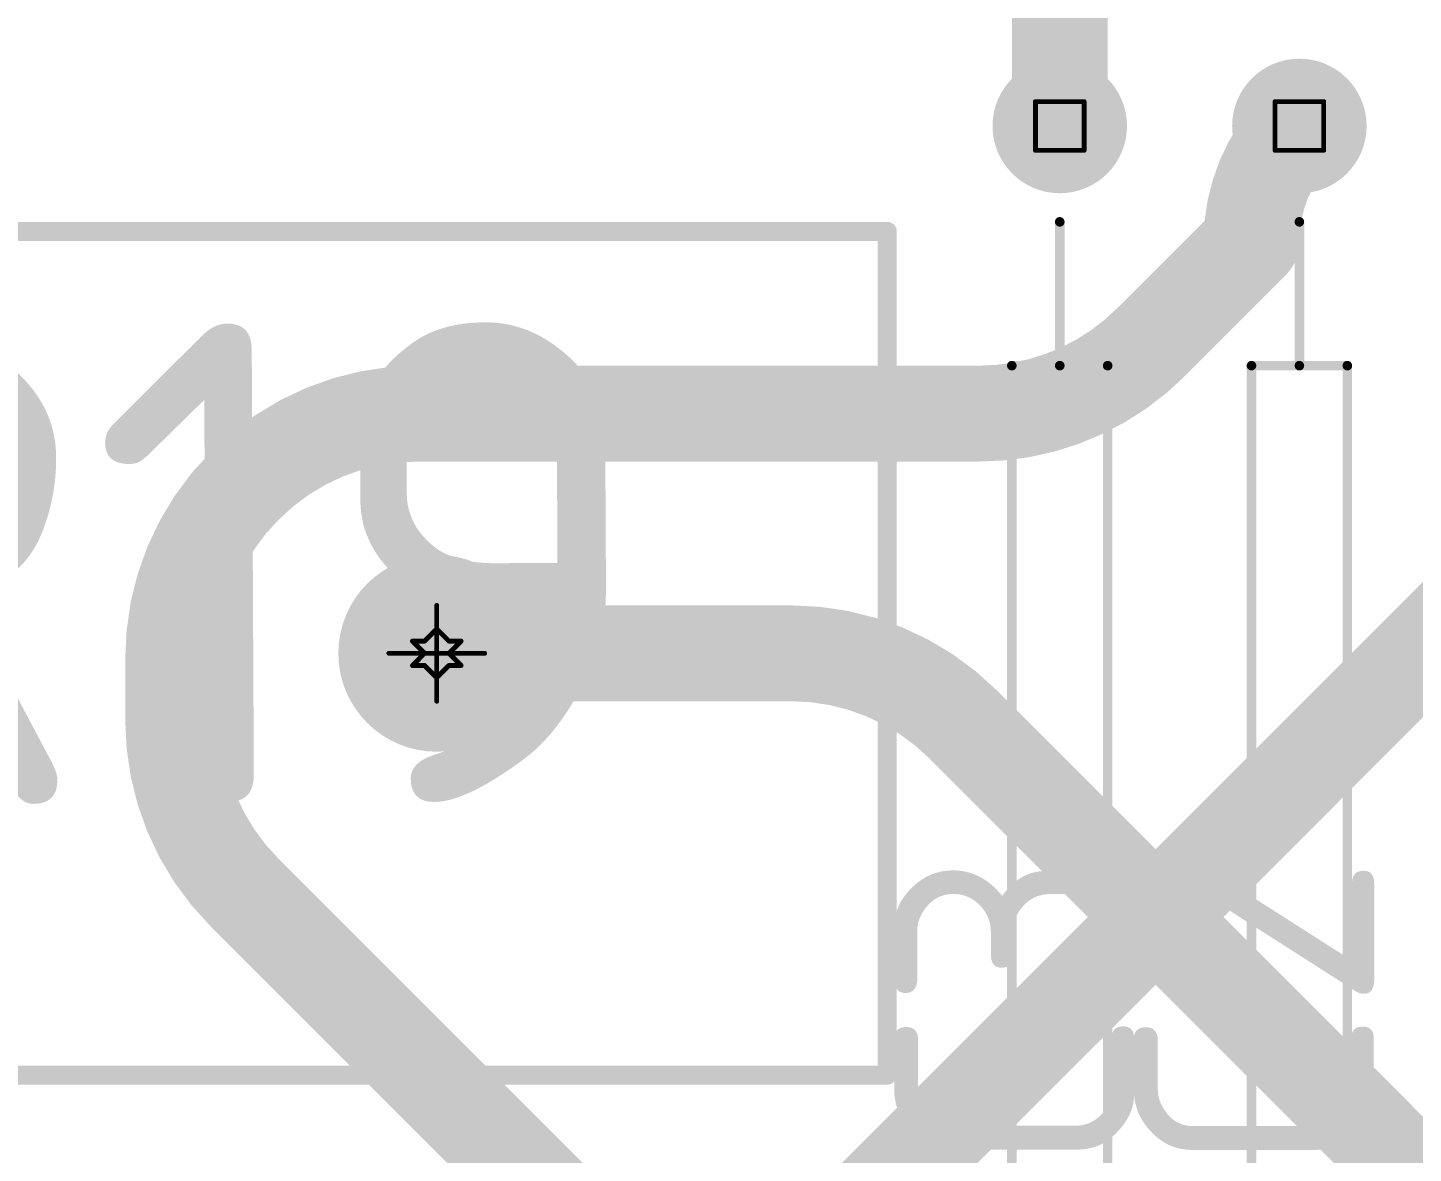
# Model space of a CAD drawing. Header units: millimetres. Extents: x 3219 to 51106, y -14166 to 2063.
# Drawn here: x 5696.96 to 5711.42, y 1886.14 to 1897.88 of the extents above; entities that cross this region are included whole.
import ezdxf

# ---------------------------------------------------------------- set-up
doc = ezdxf.new("R2010")
doc.units = ezdxf.units.MM
doc.layers.get('0').update_dxf_attribs({"lineweight": 53})
for name, color, linetype in [('Bottom Layer', 5, 'Continuous'), ('Bottom Solder', 6, 'Continuous'), ('Drill Drawing', 1, 'Continuous'), ('Mechanical 1', 6, 'Continuous'), ('Mechanical 15', 56, 'Continuous'), ('Multi-Layer', 9, 'Continuous'), ('Top Layer', 1, 'Continuous'), ('Top Overlay', 2, 'Continuous'), ('Top Solder', 216, 'Continuous')]:
    doc.layers.add(name, color=color, linetype=linetype)
doc.styles.add('GOST type B', font='GOST_B.TTF', dxfattribs={"height": 3.5})

# ---------------------------------------------------------------- blocks, each defined once
blk = doc.blocks.new('_73_17__20_34')
at = {"layer": 'Bottom Layer'}
h = blk.add_hatch(color=5, dxfattribs=at)
edge = h.paths.add_edge_path()
edge.add_arc((0, 0), 0.5999987999999999, 0, 360)
h = blk.add_hatch(color=5, dxfattribs=at)
edge = h.paths.add_edge_path()
edge.add_arc((20.00000318, -5.08e-06), 0.5999987999999999, 0, 360)
at = {"layer": 'Bottom Solder'}
h = blk.add_hatch(color=6, dxfattribs=at)
edge = h.paths.add_edge_path()
edge.add_arc((0, 0), 0.7015988, 0, 360)
h = blk.add_hatch(color=6, dxfattribs=at)
edge = h.paths.add_edge_path()
edge.add_arc((20.00000318, -5.08e-06), 0.7015988, 0, 360)
at = {"layer": 'Multi-Layer'}
h = blk.add_hatch(color=9, dxfattribs=at)
edge = h.paths.add_edge_path()
edge.add_arc((0, 0), 0.5999987999999999, 0, 360)
h = blk.add_hatch(color=9, dxfattribs=at)
edge = h.paths.add_edge_path()
edge.add_arc((20.00000318, -5.08e-06), 0.5999987999999999, 0, 360)
at = {"layer": 'Top Layer'}
h = blk.add_hatch(color=1, dxfattribs=at)
edge = h.paths.add_edge_path()
edge.add_arc((0, 0), 0.5999987999999999, 0, 360)
h = blk.add_hatch(color=1, dxfattribs=at)
edge = h.paths.add_edge_path()
edge.add_arc((20.00000318, -5.08e-06), 0.5999987999999999, 0, 360)
at = {"layer": 'Top Solder'}
h = blk.add_hatch(color=216, dxfattribs=at)
edge = h.paths.add_edge_path()
edge.add_arc((0, 0), 0.7015988, 0, 360)
h = blk.add_hatch(color=216, dxfattribs=at)
edge = h.paths.add_edge_path()
edge.add_arc((20.00000318, -5.08e-06), 0.7015988, 0, 360)
at = {"layer": 'Top Overlay'}
for points in [[(2.50000516, 0.4999939199999999, 0.0999998, 0.0999998, 0), (17.5000031, 0.49999646, 0.0999998, 0.0999998, 0)], [(2.5000077, -0.50000408, 0.0999998, 0.0999998, 0), (2.50000516, 0.4999939199999999, 0.0999998, 0.0999998, 0)], [(17.5000031, -0.50000154, 0.0999998, 0.0999998, 0), (17.5000031, 0.49999646, 0.0999998, 0.0999998, 0)], [(2.50000262, -5.08e-06, 0.0999998, 0.0999998, 0), (1.00000054, -2.54e-06, 0.0999998, 0.0999998, 0)], [(19.00000518, -2.54e-06, 0.0999998, 0.0999998, 0), (17.5000031, -2.54e-06, 0.0999998, 0.0999998, 0)], [(2.5000077, -0.50000408, 0.0999998, 0.0999998, 0), (17.5000031, -0.50000154, 0.0999998, 0.0999998, 0)]]:
    blk.add_lwpolyline(points, format="xyseb", dxfattribs=at)
for points in [[(2.47500648, 0.4999939199999999, 0.0499999, 0.0499999, 1), (2.52500384, 0.4999939199999999, 0.0499999, 0.0499999, 1)], [(2.47500648, 0.4999939199999999, 0.0499999, 0.0499999, 1), (2.52500384, 0.4999939199999999, 0.0499999, 0.0499999, 1)], [(17.47500442, 0.49999646, 0.0499999, 0.0499999, 1), (17.52500178, 0.49999646, 0.0499999, 0.0499999, 1)], [(17.47500442, 0.49999646, 0.0499999, 0.0499999, 1), (17.52500178, 0.49999646, 0.0499999, 0.0499999, 1)], [(0.97500186, -2.54e-06, 0.0499999, 0.0499999, 1), (1.02499922, -2.54e-06, 0.0499999, 0.0499999, 1)], [(2.47500394, -5.08e-06, 0.0499999, 0.0499999, 1), (2.5250013, -5.08e-06, 0.0499999, 0.0499999, 1)], [(17.47500442, -2.54e-06, 0.0499999, 0.0499999, 1), (17.52500178, -2.54e-06, 0.0499999, 0.0499999, 1)], [(18.9750065, -2.54e-06, 0.0499999, 0.0499999, 1), (19.02500386, -2.54e-06, 0.0499999, 0.0499999, 1)], [(2.47500902, -0.50000408, 0.0499999, 0.0499999, 1), (2.52500638, -0.50000408, 0.0499999, 0.0499999, 1)], [(2.47500902, -0.50000408, 0.0499999, 0.0499999, 1), (2.52500638, -0.50000408, 0.0499999, 0.0499999, 1)], [(17.47500442, -0.50000154, 0.0499999, 0.0499999, 1), (17.52500178, -0.50000154, 0.0499999, 0.0499999, 1)], [(17.47500442, -0.50000154, 0.0499999, 0.0499999, 1), (17.52500178, -0.50000154, 0.0499999, 0.0499999, 1)]]:
    blk.add_lwpolyline(points, format="xyseb", close=True, dxfattribs=at)
blk = doc.blocks.new('_73_17__20_35')
at = {"layer": 'Bottom Layer'}
h = blk.add_hatch(color=5, dxfattribs=at)
edge = h.paths.add_edge_path()
edge.add_arc((0, 0), 0.5999987999999999, 0, 360)
h = blk.add_hatch(color=5, dxfattribs=at)
edge = h.paths.add_edge_path()
edge.add_arc((20.00000064, 2.54e-06), 0.5999987999999999, 0, 360)
at = {"layer": 'Bottom Solder'}
h = blk.add_hatch(color=6, dxfattribs=at)
edge = h.paths.add_edge_path()
edge.add_arc((0, 0), 0.7015988, 0, 360)
h = blk.add_hatch(color=6, dxfattribs=at)
edge = h.paths.add_edge_path()
edge.add_arc((20.00000064, 2.54e-06), 0.7015988, 0, 360)
at = {"layer": 'Multi-Layer'}
h = blk.add_hatch(color=9, dxfattribs=at)
edge = h.paths.add_edge_path()
edge.add_arc((0, 0), 0.5999987999999999, 0, 360)
h = blk.add_hatch(color=9, dxfattribs=at)
edge = h.paths.add_edge_path()
edge.add_arc((20.00000064, 2.54e-06), 0.5999987999999999, 0, 360)
at = {"layer": 'Top Layer'}
h = blk.add_hatch(color=1, dxfattribs=at)
edge = h.paths.add_edge_path()
edge.add_arc((0, 0), 0.5999987999999999, 0, 360)
h = blk.add_hatch(color=1, dxfattribs=at)
edge = h.paths.add_edge_path()
edge.add_arc((20.00000064, 2.54e-06), 0.5999987999999999, 0, 360)
at = {"layer": 'Top Solder'}
h = blk.add_hatch(color=216, dxfattribs=at)
edge = h.paths.add_edge_path()
edge.add_arc((0, 0), 0.7015988, 0, 360)
h = blk.add_hatch(color=216, dxfattribs=at)
edge = h.paths.add_edge_path()
edge.add_arc((20.00000064, 2.54e-06), 0.7015988, 0, 360)
at = {"layer": 'Top Overlay'}
for points in [[(2.50000008, 0.4999939199999999, 0.0999998, 0.0999998, 0), (17.49999802, 0.499999, 0.0999998, 0.0999998, 0)], [(2.50000008, -0.50000154, 0.0999998, 0.0999998, 0), (2.50000008, 0.4999939199999999, 0.0999998, 0.0999998, 0)], [(17.50000056, -0.499999, 0.0999998, 0.0999998, 0), (17.49999802, 0.499999, 0.0999998, 0.0999998, 0)], [(2.50000008, 0, 0.0999998, 0.0999998, 0), (1.00000054, 0, 0.0999998, 0.0999998, 0)], [(17.50000056, 0, 0.0999998, 0.0999998, 0), (19.00000264, 2.54e-06, 0.0999998, 0.0999998, 0)], [(2.50000008, -0.50000154, 0.0999998, 0.0999998, 0), (17.50000056, -0.499999, 0.0999998, 0.0999998, 0)]]:
    blk.add_lwpolyline(points, format="xyseb", dxfattribs=at)
for points in [[(2.4750014, 0.4999939199999999, 0.0499999, 0.0499999, 1), (2.52499876, 0.4999939199999999, 0.0499999, 0.0499999, 1)], [(2.4750014, 0.4999939199999999, 0.0499999, 0.0499999, 1), (2.52499876, 0.4999939199999999, 0.0499999, 0.0499999, 1)], [(17.47499934, 0.499999, 0.0499999, 0.0499999, 1), (17.5249967, 0.499999, 0.0499999, 0.0499999, 1)], [(17.47499934, 0.499999, 0.0499999, 0.0499999, 1), (17.5249967, 0.499999, 0.0499999, 0.0499999, 1)], [(0.97500186, 0, 0.0499999, 0.0499999, 1), (1.02499922, 0, 0.0499999, 0.0499999, 1)], [(2.4750014, 0, 0.0499999, 0.0499999, 1), (2.52499876, 0, 0.0499999, 0.0499999, 1)], [(17.47500188, 0, 0.0499999, 0.0499999, 1), (17.52499924, 0, 0.0499999, 0.0499999, 1)], [(18.97500396, 2.54e-06, 0.0499999, 0.0499999, 1), (19.02500132, 2.54e-06, 0.0499999, 0.0499999, 1)], [(2.4750014, -0.50000154, 0.0499999, 0.0499999, 1), (2.52499876, -0.50000154, 0.0499999, 0.0499999, 1)], [(2.4750014, -0.50000154, 0.0499999, 0.0499999, 1), (2.52499876, -0.50000154, 0.0499999, 0.0499999, 1)], [(17.47500188, -0.499999, 0.0499999, 0.0499999, 1), (17.52499924, -0.499999, 0.0499999, 0.0499999, 1)], [(17.47500188, -0.499999, 0.0499999, 0.0499999, 1), (17.52499924, -0.499999, 0.0499999, 0.0499999, 1)]]:
    blk.add_lwpolyline(points, format="xyseb", close=True, dxfattribs=at)
blk = doc.blocks.new('_2_33_2_2PIN_65')
at = {"layer": 'Bottom Layer'}
h = blk.add_hatch(color=5, dxfattribs=at)
edge = h.paths.add_edge_path()
edge.add_arc((0, 0), 0.9249994199999999, 0, 360)
at = {"layer": 'Bottom Solder'}
h = blk.add_hatch(color=6, dxfattribs=at)
edge = h.paths.add_edge_path()
edge.add_arc((0, 0), 1.02659942, 0, 360)
at = {"layer": 'Multi-Layer'}
h = blk.add_hatch(color=9, dxfattribs=at)
edge = h.paths.add_edge_path()
edge.add_arc((0, 0), 0.9249994199999999, 0, 360)
at = {"layer": 'Top Layer'}
h = blk.add_hatch(color=1, dxfattribs=at)
edge = h.paths.add_edge_path()
edge.add_arc((0, 0), 0.9249994199999999, 0, 360)
at = {"layer": 'Top Solder'}
h = blk.add_hatch(color=216, dxfattribs=at)
edge = h.paths.add_edge_path()
edge.add_arc((0, 0), 1.02659942, 0, 360)
at = {"layer": 'Mechanical 1'}
for points in [[(-4.700000759999999, 4.40017408, 0.1999996, 0.1999996, 0), (-4.700000759999999, -4.39999882, 0.1999996, 0.1999996, 0)], [(12.9999994, 4.40017408, 0.1999996, 0.1999996, 0), (-4.700000759999999, 4.40017408, 0.1999996, 0.1999996, 0)], [(12.9999994, -4.39999882, 0.1999996, 0.1999996, 0), (-4.700000759999999, -4.39999882, 0.1999996, 0.1999996, 0)]]:
    blk.add_lwpolyline(points, format="xyseb", dxfattribs=at)
for points in [[(-4.75000066, 4.40017408, 0.0999998, 0.0999998, 1), (-4.65000086, 4.40017408, 0.0999998, 0.0999998, 1)], [(-4.75000066, 4.40017408, 0.0999998, 0.0999998, 1), (-4.65000086, 4.40017408, 0.0999998, 0.0999998, 1)], [(-4.75000066, -4.39999882, 0.0999998, 0.0999998, 1), (-4.65000086, -4.39999882, 0.0999998, 0.0999998, 1)], [(-4.75000066, -4.39999882, 0.0999998, 0.0999998, 1), (-4.65000086, -4.39999882, 0.0999998, 0.0999998, 1)]]:
    blk.add_lwpolyline(points, format="xyseb", close=True, dxfattribs=at)
at = {"layer": 'Mechanical 15'}
for points in [[(-2.54e-06, 0.50000154, 0.0499999, 0.0499999, 0), (-2.54e-06, -0.499999, 0.0499999, 0.0499999, 0)], [(0.499999, 0, 0.0499999, 0.0499999, 0), (-0.50000154, 0, 0.0499999, 0.0499999, 0)]]:
    blk.add_lwpolyline(points, format="xyseb", dxfattribs=at)
for points in [[(-0.01250188, 0.50000154, 0.02499868, 0.02499868, 1), (0.0124968, 0.50000154, 0.02499868, 0.02499868, 1)], [(-0.5125008799999999, 0, 0.02499868, 0.02499868, 1), (-0.4875022, 0, 0.02499868, 0.02499868, 1)], [(0.4874996599999999, 0, 0.02499868, 0.02499868, 1), (0.5124983399999999, 0, 0.02499868, 0.02499868, 1)], [(-0.01250188, -0.499999, 0.02499868, 0.02499868, 1), (0.0124968, -0.499999, 0.02499868, 0.02499868, 1)]]:
    blk.add_lwpolyline(points, format="xyseb", close=True, dxfattribs=at)
at = {"layer": 'Top Overlay'}
for points in [[(12.9999994, 4.40017408, 0.1999996, 0.1999996, 0), (-4.700000759999999, 4.40017408, 0.1999996, 0.1999996, 0)], [(-4.700000759999999, 4.40017408, 0.1999996, 0.1999996, 0), (-4.700000759999999, -4.39984896, 0.1999996, 0.1999996, 0)], [(12.9999994, -4.39984896, 0.1999996, 0.1999996, 0), (-4.700000759999999, -4.39984896, 0.1999996, 0.1999996, 0)]]:
    blk.add_lwpolyline(points, format="xyseb", dxfattribs=at)
for points in [[(-4.75000066, 4.40017408, 0.0999998, 0.0999998, 1), (-4.65000086, 4.40017408, 0.0999998, 0.0999998, 1)], [(-4.75000066, 4.40017408, 0.0999998, 0.0999998, 1), (-4.65000086, 4.40017408, 0.0999998, 0.0999998, 1)], [(-4.75000066, -4.39984896, 0.0999998, 0.0999998, 1), (-4.65000086, -4.39984896, 0.0999998, 0.0999998, 1)], [(-4.75000066, -4.39984896, 0.0999998, 0.0999998, 1), (-4.65000086, -4.39984896, 0.0999998, 0.0999998, 1)]]:
    blk.add_lwpolyline(points, format="xyseb", close=True, dxfattribs=at)

msp = doc.modelspace()

# ---------------------------------------------------------------- linework, layer by layer
at = {"layer": 'Bottom Layer'}
for points in [[(5709.728538285326, 1895.651002349654, 1.00000054, 1.00000054, -0.198912367379658), (5710.228537285326, 1896.858106869654, 1.00000054, 1.00000054, 0)], [(5708.679589405325, 1894.602053469654, 1.00000054, 1.00000054, 0), (5709.728538285326, 1895.651002349654, 1.00000054, 1.00000054, 0)], [(5708.679589405325, 1894.602053469654, 1.00000054, 1.00000054, -0.198912367379658), (5706.883537625326, 1893.858105249654, 1.00000054, 1.00000054, 0)], [(5699.234591785324, 1893.114157029655, 1.00000054, 1.00000054, -0.198912367379658), (5701.030643565326, 1893.858105249654, 1.00000054, 1.00000054, 0)], [(5701.030643565326, 1893.858105249654, 1.00000054, 1.00000054, 0), (5706.883537625326, 1893.858105249654, 1.00000054, 1.00000054, 0)], [(5698.478537925326, 1891.305999609654, 1.00000054, 1.00000054, -0.198912367379658), (5699.222486145325, 1893.102051389654, 1.00000054, 1.00000054, 0)], [(5699.222486145325, 1893.102051389654, 1.00000054, 1.00000054, 0), (5699.234591785324, 1893.114157029655, 1.00000054, 1.00000054, 0)], [(5701.228540045326, 1891.358105169654, 1.00000054, 1.00000054, 0), (5704.926424445326, 1891.358105169654, 1.00000054, 1.00000054, 0)], [(5704.926424445326, 1891.358105169654, 1.00000054, 1.00000054, -0.198912367379658), (5706.722476225324, 1890.614156949654, 1.00000054, 1.00000054, 0)], [(5698.478537925326, 1890.660209689654, 1.00000054, 1.00000054, 0), (5698.478537925326, 1891.305999609654, 1.00000054, 1.00000054, 0)], [(5699.222486145325, 1888.864157909654, 1.00000054, 1.00000054, -0.198912367379658), (5698.478537925326, 1890.660209689654, 1.00000054, 1.00000054, 0)], [(5706.722476225324, 1890.614156949654, 1.00000054, 1.00000054, 0), (5714.978535405324, 1882.358097769654, 1.00000054, 1.00000054, 0)], [(5699.222486145325, 1888.864157909654, 1.00000054, 1.00000054, 0), (5706.984591525325, 1881.102052529654, 1.00000054, 1.00000054, 0)]]:
    msp.add_lwpolyline(points, format="xyseb", dxfattribs=at)
for points in [[(5709.978537785326, 1896.858106869654, 0.499999, 0.499999, 1), (5710.478536785326, 1896.858106869654, 0.499999, 0.499999, 1)], [(5709.478538785326, 1895.651002349654, 0.499999, 0.499999, 1), (5709.978537785326, 1895.651002349654, 0.499999, 0.499999, 1)], [(5709.478538785326, 1895.651002349654, 0.499999, 0.499999, 1), (5709.978537785326, 1895.651002349654, 0.499999, 0.499999, 1)], [(5708.429589905325, 1894.602053469654, 0.499999, 0.499999, 1), (5708.929588905325, 1894.602053469654, 0.499999, 0.499999, 1)], [(5708.429589905325, 1894.602053469654, 0.499999, 0.499999, 1), (5708.929588905325, 1894.602053469654, 0.499999, 0.499999, 1)], [(5700.780644065326, 1893.858105249654, 0.499999, 0.499999, 1), (5701.280643065325, 1893.858105249654, 0.499999, 0.499999, 1)], [(5700.780644065326, 1893.858105249654, 0.499999, 0.499999, 1), (5701.280643065325, 1893.858105249654, 0.499999, 0.499999, 1)], [(5706.633538125327, 1893.858105249654, 0.499999, 0.499999, 1), (5707.133537125326, 1893.858105249654, 0.499999, 0.499999, 1)], [(5706.633538125327, 1893.858105249654, 0.499999, 0.499999, 1), (5707.133537125326, 1893.858105249654, 0.499999, 0.499999, 1)], [(5698.972486645325, 1893.102051389654, 0.499999, 0.499999, 1), (5699.472485645325, 1893.102051389654, 0.499999, 0.499999, 1)], [(5698.972486645325, 1893.102051389654, 0.499999, 0.499999, 1), (5699.472485645325, 1893.102051389654, 0.499999, 0.499999, 1)], [(5698.984592285324, 1893.114157029655, 0.499999, 0.499999, 1), (5699.484591285323, 1893.114157029655, 0.499999, 0.499999, 1)], [(5698.984592285324, 1893.114157029655, 0.499999, 0.499999, 1), (5699.484591285323, 1893.114157029655, 0.499999, 0.499999, 1)], [(5700.978540545326, 1891.358105169654, 0.499999, 0.499999, 1), (5701.478539545325, 1891.358105169654, 0.499999, 0.499999, 1)], [(5704.676424945326, 1891.358105169654, 0.499999, 0.499999, 1), (5705.176423945326, 1891.358105169654, 0.499999, 0.499999, 1)], [(5704.676424945326, 1891.358105169654, 0.499999, 0.499999, 1), (5705.176423945326, 1891.358105169654, 0.499999, 0.499999, 1)], [(5698.228538425326, 1891.305999609654, 0.499999, 0.499999, 1), (5698.728537425326, 1891.305999609654, 0.499999, 0.499999, 1)], [(5698.228538425326, 1891.305999609654, 0.499999, 0.499999, 1), (5698.728537425326, 1891.305999609654, 0.499999, 0.499999, 1)], [(5698.228538425326, 1890.660209689654, 0.499999, 0.499999, 1), (5698.728537425326, 1890.660209689654, 0.499999, 0.499999, 1)], [(5698.228538425326, 1890.660209689654, 0.499999, 0.499999, 1), (5698.728537425326, 1890.660209689654, 0.499999, 0.499999, 1)], [(5706.472476725325, 1890.614156949654, 0.499999, 0.499999, 1), (5706.972475725324, 1890.614156949654, 0.499999, 0.499999, 1)], [(5706.472476725325, 1890.614156949654, 0.499999, 0.499999, 1), (5706.972475725324, 1890.614156949654, 0.499999, 0.499999, 1)], [(5698.972486645325, 1888.864157909654, 0.499999, 0.499999, 1), (5699.472485645325, 1888.864157909654, 0.499999, 0.499999, 1)], [(5698.972486645325, 1888.864157909654, 0.499999, 0.499999, 1), (5699.472485645325, 1888.864157909654, 0.499999, 0.499999, 1)]]:
    msp.add_lwpolyline(points, format="xyseb", close=True, dxfattribs=at)
at = {"layer": 'Drill Drawing'}
for points in [[(5707.474542285327, 1897.112106869654, 0.0508, 0.0508, 0), (5707.982542285325, 1897.112106869654, 0.0508, 0.0508, 0)], [(5707.474542285327, 1896.604106869654, 0.0508, 0.0508, 0), (5707.474542285327, 1897.112106869654, 0.0508, 0.0508, 0)], [(5707.982542285325, 1896.604106869654, 0.0508, 0.0508, 0), (5707.982542285325, 1897.112106869654, 0.0508, 0.0508, 0)], [(5709.974537285325, 1897.112106869654, 0.0508, 0.0508, 0), (5710.482537285327, 1897.112106869654, 0.0508, 0.0508, 0)], [(5709.974537285325, 1896.604106869654, 0.0508, 0.0508, 0), (5709.974537285325, 1897.112106869654, 0.0508, 0.0508, 0)], [(5710.482537285327, 1896.604106869654, 0.0508, 0.0508, 0), (5710.482537285327, 1897.112106869654, 0.0508, 0.0508, 0)], [(5707.474542285327, 1896.604106869654, 0.0508, 0.0508, 0), (5707.982542285325, 1896.604106869654, 0.0508, 0.0508, 0)], [(5709.974537285325, 1896.604106869654, 0.0508, 0.0508, 0), (5710.482537285327, 1896.604106869654, 0.0508, 0.0508, 0)], [(5701.101540045325, 1891.485105169654, 0.0508, 0.0508, 0), (5701.228540045326, 1891.612105169654, 0.0508, 0.0508, 0)], [(5701.228540045326, 1891.612105169654, 0.0508, 0.0508, 0), (5701.355540045326, 1891.485105169654, 0.0508, 0.0508, 0)], [(5700.974540045325, 1891.485105169654, 0.0508, 0.0508, 0), (5701.101540045325, 1891.358105169654, 0.0508, 0.0508, 0)], [(5700.974540045325, 1891.485105169654, 0.0508, 0.0508, 0), (5701.101540045325, 1891.485105169654, 0.0508, 0.0508, 0)], [(5701.355540045326, 1891.485105169654, 0.0508, 0.0508, 0), (5701.482540045326, 1891.485105169654, 0.0508, 0.0508, 0)], [(5701.355540045326, 1891.358105169654, 0.0508, 0.0508, 0), (5701.482540045326, 1891.485105169654, 0.0508, 0.0508, 0)], [(5700.974540045325, 1891.231105169654, 0.0508, 0.0508, 0), (5701.101540045325, 1891.358105169654, 0.0508, 0.0508, 0)], [(5701.355540045326, 1891.358105169654, 0.0508, 0.0508, 0), (5701.482540045326, 1891.231105169654, 0.0508, 0.0508, 0)], [(5700.974540045325, 1891.231105169654, 0.0508, 0.0508, 0), (5701.101540045325, 1891.231105169654, 0.0508, 0.0508, 0)], [(5701.101540045325, 1891.231105169654, 0.0508, 0.0508, 0), (5701.228540045326, 1891.104105169654, 0.0508, 0.0508, 0)], [(5701.228540045326, 1891.104105169654, 0.0508, 0.0508, 0), (5701.355540045326, 1891.231105169654, 0.0508, 0.0508, 0)], [(5701.355540045326, 1891.231105169654, 0.0508, 0.0508, 0), (5701.482540045326, 1891.231105169654, 0.0508, 0.0508, 0)]]:
    msp.add_lwpolyline(points, format="xyseb", dxfattribs=at)
for points in [[(5707.461842285324, 1897.112106869654, 0.0254, 0.0254, 1), (5707.487242285326, 1897.112106869654, 0.0254, 0.0254, 1)], [(5707.461842285324, 1897.112106869654, 0.0254, 0.0254, 1), (5707.487242285326, 1897.112106869654, 0.0254, 0.0254, 1)], [(5707.969842285325, 1897.112106869654, 0.0254, 0.0254, 1), (5707.995242285324, 1897.112106869654, 0.0254, 0.0254, 1)], [(5707.969842285325, 1897.112106869654, 0.0254, 0.0254, 1), (5707.995242285324, 1897.112106869654, 0.0254, 0.0254, 1)], [(5709.961837285326, 1897.112106869654, 0.0254, 0.0254, 1), (5709.987237285324, 1897.112106869654, 0.0254, 0.0254, 1)], [(5709.961837285326, 1897.112106869654, 0.0254, 0.0254, 1), (5709.987237285324, 1897.112106869654, 0.0254, 0.0254, 1)], [(5710.469837285324, 1897.112106869654, 0.0254, 0.0254, 1), (5710.495237285326, 1897.112106869654, 0.0254, 0.0254, 1)], [(5710.469837285324, 1897.112106869654, 0.0254, 0.0254, 1), (5710.495237285326, 1897.112106869654, 0.0254, 0.0254, 1)], [(5707.461842285324, 1896.604106869654, 0.0254, 0.0254, 1), (5707.487242285326, 1896.604106869654, 0.0254, 0.0254, 1)], [(5707.461842285324, 1896.604106869654, 0.0254, 0.0254, 1), (5707.487242285326, 1896.604106869654, 0.0254, 0.0254, 1)], [(5707.969842285325, 1896.604106869654, 0.0254, 0.0254, 1), (5707.995242285324, 1896.604106869654, 0.0254, 0.0254, 1)], [(5707.969842285325, 1896.604106869654, 0.0254, 0.0254, 1), (5707.995242285324, 1896.604106869654, 0.0254, 0.0254, 1)], [(5709.961837285326, 1896.604106869654, 0.0254, 0.0254, 1), (5709.987237285324, 1896.604106869654, 0.0254, 0.0254, 1)], [(5709.961837285326, 1896.604106869654, 0.0254, 0.0254, 1), (5709.987237285324, 1896.604106869654, 0.0254, 0.0254, 1)], [(5710.469837285324, 1896.604106869654, 0.0254, 0.0254, 1), (5710.495237285326, 1896.604106869654, 0.0254, 0.0254, 1)], [(5710.469837285324, 1896.604106869654, 0.0254, 0.0254, 1), (5710.495237285326, 1896.604106869654, 0.0254, 0.0254, 1)], [(5701.215840045326, 1891.612105169654, 0.0254, 0.0254, 1), (5701.241240045325, 1891.612105169654, 0.0254, 0.0254, 1)], [(5701.215840045326, 1891.612105169654, 0.0254, 0.0254, 1), (5701.241240045325, 1891.612105169654, 0.0254, 0.0254, 1)], [(5700.961840045326, 1891.485105169654, 0.0254, 0.0254, 1), (5700.987240045324, 1891.485105169654, 0.0254, 0.0254, 1)], [(5700.961840045326, 1891.485105169654, 0.0254, 0.0254, 1), (5700.987240045324, 1891.485105169654, 0.0254, 0.0254, 1)], [(5701.088840045326, 1891.485105169654, 0.0254, 0.0254, 1), (5701.114240045325, 1891.485105169654, 0.0254, 0.0254, 1)], [(5701.088840045326, 1891.485105169654, 0.0254, 0.0254, 1), (5701.114240045325, 1891.485105169654, 0.0254, 0.0254, 1)], [(5701.342840045323, 1891.485105169654, 0.0254, 0.0254, 1), (5701.368240045325, 1891.485105169654, 0.0254, 0.0254, 1)], [(5701.342840045323, 1891.485105169654, 0.0254, 0.0254, 1), (5701.368240045325, 1891.485105169654, 0.0254, 0.0254, 1)], [(5701.469840045324, 1891.485105169654, 0.0254, 0.0254, 1), (5701.495240045326, 1891.485105169654, 0.0254, 0.0254, 1)], [(5701.469840045324, 1891.485105169654, 0.0254, 0.0254, 1), (5701.495240045326, 1891.485105169654, 0.0254, 0.0254, 1)], [(5701.088840045326, 1891.358105169654, 0.0254, 0.0254, 1), (5701.114240045325, 1891.358105169654, 0.0254, 0.0254, 1)], [(5701.088840045326, 1891.358105169654, 0.0254, 0.0254, 1), (5701.114240045325, 1891.358105169654, 0.0254, 0.0254, 1)], [(5701.342840045323, 1891.358105169654, 0.0254, 0.0254, 1), (5701.368240045325, 1891.358105169654, 0.0254, 0.0254, 1)], [(5701.342840045323, 1891.358105169654, 0.0254, 0.0254, 1), (5701.368240045325, 1891.358105169654, 0.0254, 0.0254, 1)], [(5700.961840045326, 1891.231105169654, 0.0254, 0.0254, 1), (5700.987240045324, 1891.231105169654, 0.0254, 0.0254, 1)], [(5700.961840045326, 1891.231105169654, 0.0254, 0.0254, 1), (5700.987240045324, 1891.231105169654, 0.0254, 0.0254, 1)], [(5701.088840045326, 1891.231105169654, 0.0254, 0.0254, 1), (5701.114240045325, 1891.231105169654, 0.0254, 0.0254, 1)], [(5701.088840045326, 1891.231105169654, 0.0254, 0.0254, 1), (5701.114240045325, 1891.231105169654, 0.0254, 0.0254, 1)], [(5701.215840045326, 1891.104105169654, 0.0254, 0.0254, 1), (5701.241240045325, 1891.104105169654, 0.0254, 0.0254, 1)], [(5701.215840045326, 1891.104105169654, 0.0254, 0.0254, 1), (5701.241240045325, 1891.104105169654, 0.0254, 0.0254, 1)], [(5701.342840045323, 1891.231105169654, 0.0254, 0.0254, 1), (5701.368240045325, 1891.231105169654, 0.0254, 0.0254, 1)], [(5701.342840045323, 1891.231105169654, 0.0254, 0.0254, 1), (5701.368240045325, 1891.231105169654, 0.0254, 0.0254, 1)], [(5701.469840045324, 1891.231105169654, 0.0254, 0.0254, 1), (5701.495240045326, 1891.231105169654, 0.0254, 0.0254, 1)], [(5701.469840045324, 1891.231105169654, 0.0254, 0.0254, 1), (5701.495240045326, 1891.231105169654, 0.0254, 0.0254, 1)]]:
    msp.add_lwpolyline(points, format="xyseb", close=True, dxfattribs=at)
at = {"layer": 'Top Layer'}
for points in [[(5707.728542285324, 1896.858106869654, 1.00000054, 1.00000054, 0), (5707.728542285324, 1899.358101869654, 1.00000054, 1.00000054, 0)], [(5702.891178325324, 1882.770743629654, 1.00000054, 1.00000054, 0), (5713.443806445324, 1893.323371749654, 1.00000054, 1.00000054, 0)]]:
    msp.add_lwpolyline(points, format="xyseb", dxfattribs=at)
msp.add_lwpolyline([(5707.478542785324, 1896.858106869654, 0.499999, 0.499999, 1), (5707.978541785324, 1896.858106869654, 0.499999, 0.499999, 1)], format="xyseb", close=True, dxfattribs=at)

# ---------------------------------------------------------------- block references
for name, p, rotation in [('_73_17__20_34', (5707.728542285324, 1896.858106869654), 270), ('_73_17__20_35', (5710.228537285326, 1896.858106869654), 270), ('_2_33_2_2PIN_65', (5701.228540045326, 1891.358105169654), 180)]:
    msp.add_blockref(name, p, dxfattribs=dict(rotation=rotation))

# ---------------------------------------------------------------- texts
at = {"layer": 'Top Overlay', "style": 'GOST type B'}
for s, height, rotation, p in [('R19', 5.00000016, 0.2803042755840011, (5693.677147985323, 1889.770902349654)), ('C3', 2.50000008, 90, (5708.509493225323, 1885.925588729654)), ('C2', 2.50000008, 90, (5711.009490765326, 1885.923277329654))]:
    msp.add_text(s, height=height, rotation=rotation, dxfattribs=at).set_placement(p)

doc.saveas('drawing.dxf')
